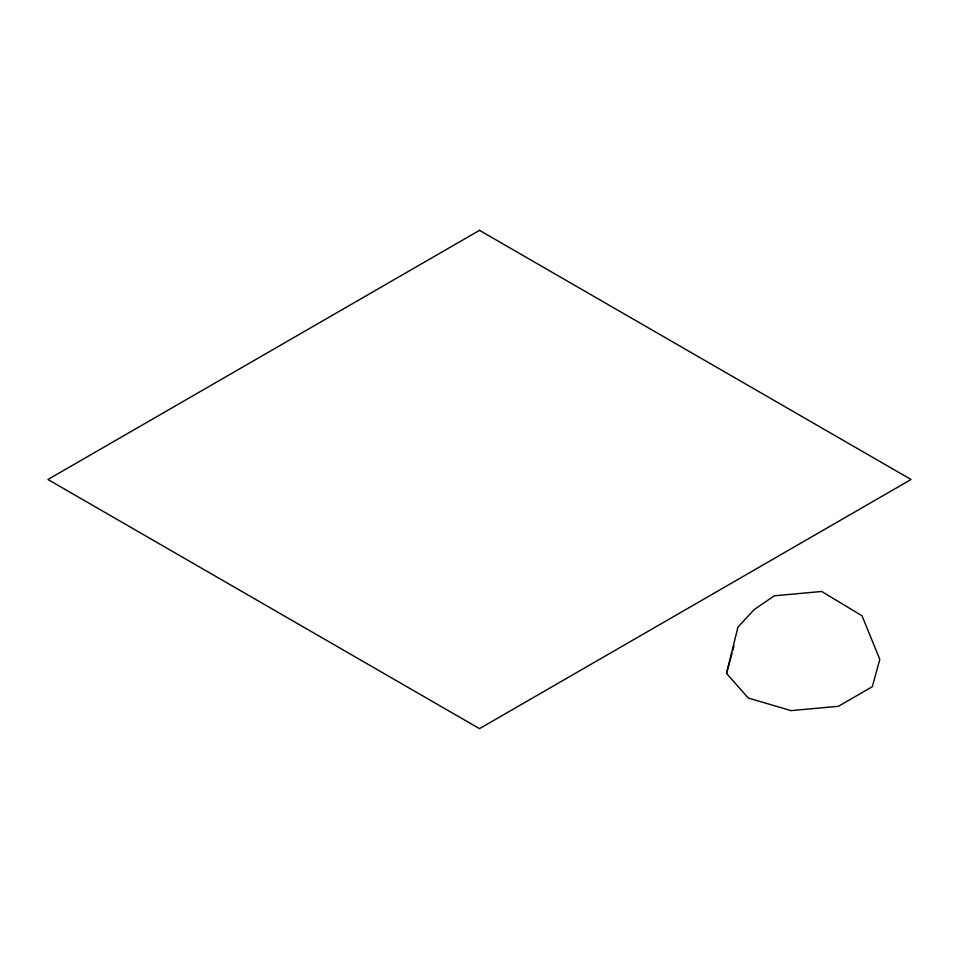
<?xml version="1.0" encoding="UTF-8"?>
<svg xmlns="http://www.w3.org/2000/svg" width="959" height="959" viewBox="0 0 959 959"><rect width="100%" height="100%" fill="white"/><g stroke="black" fill="none" stroke-linecap="round" stroke-linejoin="round"><path stroke-width="1.44" d="M726.514 673.374L737.962 627.09L754.074 609.684L774.309 595.803L821.683 591.475L861.985 615.75L879.811 659.36L872.306 686.704L838.394 706.292L791.019 710.619L748.284 698.044L726.514 673.374L732.041 653.223M732.832 650.346L734.019 646.018M479.5 230.352L47.95 479.5L479.5 728.648L911.05 479.5L479.5 230.352"/></g></svg>
